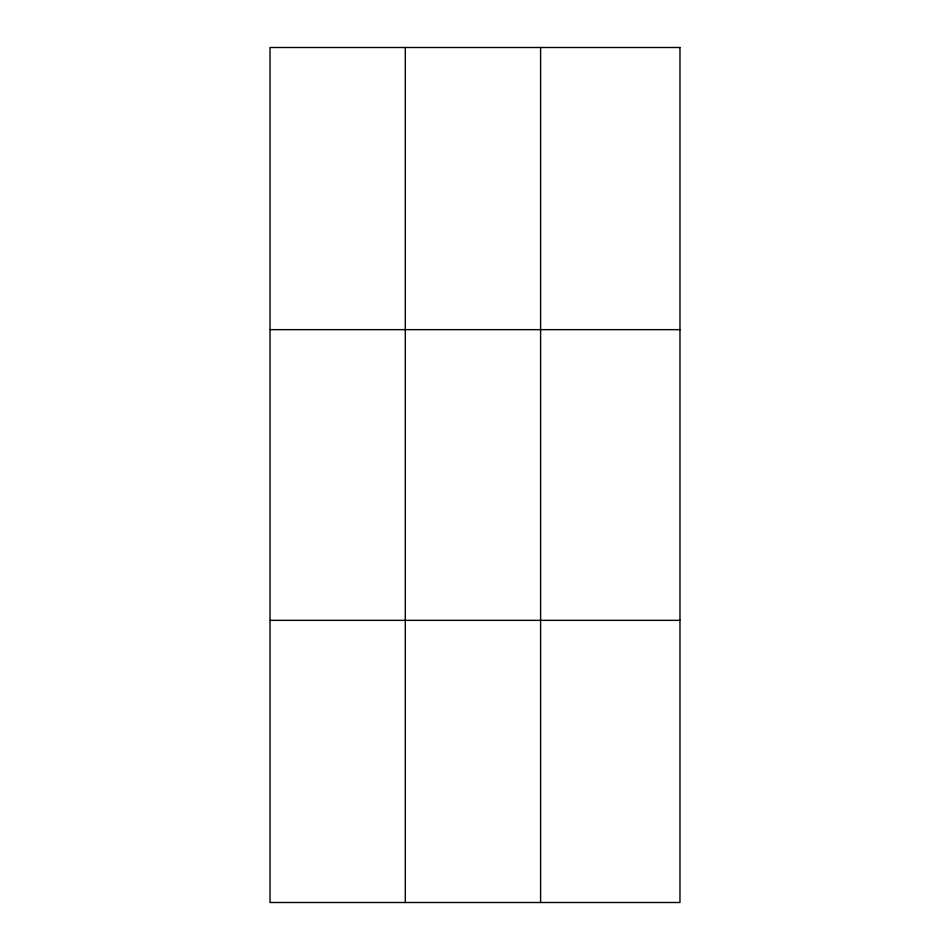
<?xml version="1.0" encoding="UTF-8"?>
<svg xmlns="http://www.w3.org/2000/svg" width="950" height="950" viewBox="0 0 950 950"><rect width="100%" height="100%" fill="white"/><g stroke="black" fill="none" stroke-linecap="round" stroke-linejoin="round"><path stroke-width="1.43" d="M405.306 47.5L405.306 902.5M540.597 47.5L540.597 902.5M270.026 329.65L679.974 329.65M270.026 620.35L679.974 620.35M679.974 47.5L679.974 902.5L270.026 902.5L270.026 47.5L679.974 47.5"/></g></svg>
